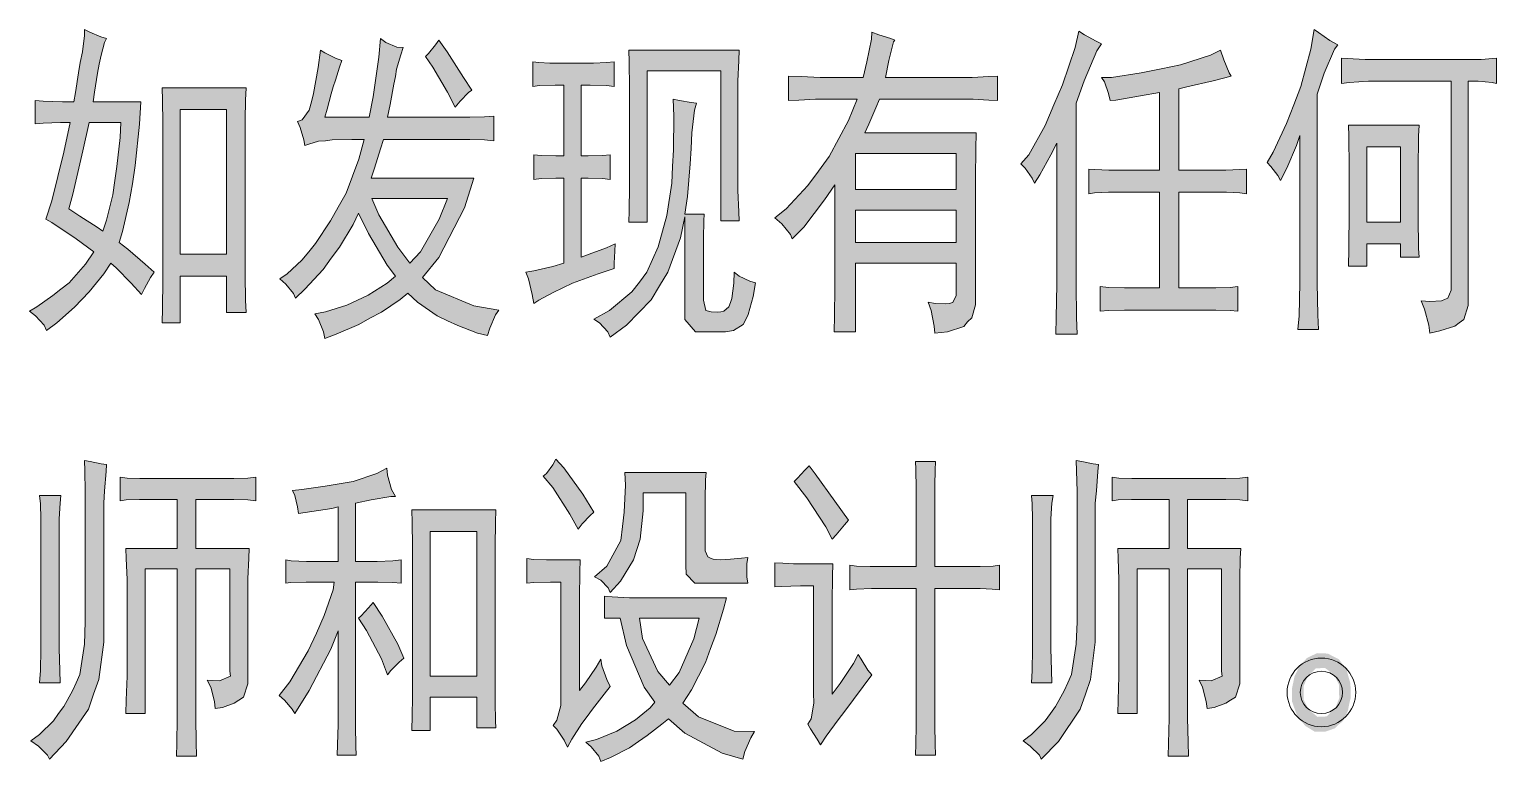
# Model space of a CAD drawing. Header units: millimetres. Extents: x 0 to 414, y 0 to 292.
# Drawn here: x 364.9 to 377.5, y 150.08 to 156.36 of the extents above; entities that cross this region are included whole.
import ezdxf

# ---------------------------------------------------------------- set-up
doc = ezdxf.new("R2010")
doc.units = ezdxf.units.MM

msp = doc.modelspace()

# ---------------------------------------------------------------- hatches: boundary and pattern name
h = msp.add_hatch(color=0)
h.paths.add_polyline_path([(365.565972, 156.284083), (365.548333, 156.248806), (365.520111, 156.139444), (365.502472, 156.061833), (365.488361, 155.984222), (365.463667, 155.821944), (365.449556, 155.740806), (365.858778, 155.740806), (365.848194, 155.546778), (365.812917, 155.194), (365.788222, 155.03525), (365.76, 154.8765), (365.703556, 154.626028), (365.675333, 154.530778), (365.749417, 154.474333), (365.897583, 154.347333), (365.975194, 154.276778), (365.943444, 154.230917), (365.890528, 154.135667), (365.865833, 154.086278), (365.777639, 154.181528), (365.647111, 154.315583), (365.60125, 154.354389), (365.541278, 154.262667), (365.417806, 154.107444), (365.354306, 154.043944), (365.290806, 153.976917), (365.139111, 153.842861), (365.050917, 153.775833), (365.02975, 153.821694), (364.955667, 153.902833), (364.90275, 153.941639), (364.96625, 153.980444), (365.103833, 154.075694), (365.174389, 154.132139), (365.244944, 154.185056), (365.386056, 154.347333), (365.456611, 154.453167), (365.304917, 154.562528), (365.096778, 154.703639), (365.043861, 154.731861), (365.096778, 154.890611), (365.199083, 155.306889), (365.252, 155.560889), (365.170861, 155.560889), (365.022694, 155.557361), (364.952139, 155.550306), (364.952139, 155.751389), (365.022694, 155.744333), (365.1885, 155.740806), (365.28375, 155.740806), (365.297861, 155.818417), (365.326083, 155.98775), (365.340194, 156.075944), (365.357833, 156.167667), (365.375472, 156.308778), (365.375472, 156.361694), (365.421333, 156.337), (365.516583, 156.298194)])
h.paths.add_polyline_path([(365.241417, 154.820056), (365.336667, 154.756556), (365.484833, 154.664833), (365.534222, 154.629556), (365.565972, 154.724806), (365.618889, 154.94), (365.636528, 155.063472), (365.654167, 155.183417), (365.682389, 155.433889), (365.689444, 155.560889), (365.417806, 155.560889), (365.361361, 155.317472), (365.276694, 154.947056)])
h = msp.add_hatch(color=0)
h.paths.add_polyline_path([(368.113028, 156.206472), (368.091861, 156.142972), (368.056583, 156.0195), (368.046, 155.956), (368.031889, 155.8925), (368.000139, 155.716111), (367.978972, 155.60675), (368.645722, 155.60675), (368.684528, 155.60675), (368.811528, 155.610278), (368.892667, 155.617333), (368.892667, 155.405667), (368.811528, 155.412722), (368.684528, 155.41625), (368.645722, 155.41625), (367.943694, 155.41625), (367.919, 155.335111), (367.866083, 155.169306), (367.837861, 155.084639), (368.719806, 155.084639), (368.638667, 154.830639), (368.419944, 154.403778), (368.278833, 154.230917), (368.391722, 154.125083), (368.719806, 153.9875), (368.935, 153.952222), (368.906778, 153.909889), (368.857389, 153.797), (368.836222, 153.7335), (368.751556, 153.754667), (368.582222, 153.818167), (368.494028, 153.8605), (368.405833, 153.902833), (368.2365, 154.01925), (368.151833, 154.096861), (368.088333, 154.043944), (367.926056, 153.934583), (367.827278, 153.881667), (367.732028, 153.82875), (367.538, 153.744083), (367.439222, 153.708806), (367.428639, 153.76525), (367.386306, 153.871083), (367.354556, 153.920472), (367.446278, 153.938111), (367.629722, 153.994556), (367.721444, 154.036889), (367.813167, 154.079222), (367.975444, 154.181528), (368.046, 154.2415), (367.975444, 154.33675), (367.816694, 154.608389), (367.7285, 154.784778), (367.682639, 154.686), (367.566222, 154.491972), (367.495667, 154.396722), (367.425111, 154.301472), (367.269889, 154.132139), (367.18875, 154.054528), (367.171111, 154.093333), (367.104083, 154.174472), (367.054694, 154.220333), (367.118194, 154.262667), (367.241667, 154.379083), (367.301639, 154.453167), (367.361611, 154.523722), (367.488611, 154.71775), (367.555639, 154.834167), (367.622667, 154.954111), (367.732028, 155.246917), (367.777889, 155.41625), (367.672056, 155.41625), (367.502722, 155.412722), (367.446278, 155.405667), (367.386306, 155.402139), (367.301639, 155.377444), (367.269889, 155.363333), (367.259306, 155.412722), (367.227556, 155.518556), (367.206389, 155.571472), (367.245194, 155.585583), (367.305167, 155.666722), (367.326333, 155.740806), (367.343972, 155.811361), (367.382778, 156.033611), (367.403944, 156.181778), (367.439222, 156.160611), (367.530944, 156.11475), (367.587389, 156.093583), (367.566222, 156.037139), (367.530944, 155.92425), (367.513306, 155.867806), (367.495667, 155.807833), (367.460389, 155.677306), (367.439222, 155.60675), (367.820222, 155.60675), (367.8555, 155.783139), (367.904889, 156.121806), (367.919, 156.284083), (367.964861, 156.248806), (368.060111, 156.21)])
h.paths.add_polyline_path([(367.844917, 154.90825), (367.904889, 154.770667), (368.067167, 154.491972), (368.169472, 154.354389), (368.261194, 154.453167), (368.423472, 154.731861), (368.494028, 154.90825)])
h = msp.add_hatch(color=0)
h.dxf.hatch_style = 2
h.paths.add_polyline_path([(368.419944, 156.269972), (368.4905, 156.167667), (368.631611, 155.948944), (368.702167, 155.839583), (368.673944, 155.818417), (368.603389, 155.744333), (368.561056, 155.694944), (368.494028, 155.821944), (368.367028, 156.037139), (368.303528, 156.128861), (368.33175, 156.153556), (368.391722, 156.227639)])
h = msp.add_hatch(color=0)
h.paths.add_polyline_path([(371.305667, 154.742444), (371.400917, 154.820056), (371.587889, 155.021139), (371.679611, 155.144611), (371.771333, 155.271611), (371.937139, 155.578528), (372.011222, 155.761972), (371.714889, 155.761972), (371.654917, 155.761972), (371.510278, 155.754917), (371.422083, 155.751389), (371.422083, 155.959528), (371.531444, 155.956), (371.693722, 155.948944), (371.746639, 155.948944), (372.064139, 155.948944), (372.095889, 156.083), (372.134694, 156.277028), (372.138222, 156.337), (372.198194, 156.315833), (372.3005, 156.284083), (372.335778, 156.269972), (372.325194, 156.255861), (372.282861, 156.093583), (372.254639, 155.948944), (372.928444, 155.948944), (372.999, 155.948944), (373.143639, 155.956), (373.217722, 155.959528), (373.217722, 155.751389), (373.143639, 155.754917), (373.009583, 155.761972), (372.953139, 155.761972), (372.20525, 155.761972), (372.1735, 155.687889), (372.113528, 155.546778), (372.07825, 155.472694), (373.034278, 155.472694), (373.03075, 155.335111), (373.027222, 155.084639), (373.027222, 154.975278), (373.027222, 154.075694), (373.027222, 153.998083), (372.995472, 153.885194), (372.960194, 153.849917), (372.928444, 153.811111), (372.787333, 153.76525), (372.677972, 153.754667), (372.674444, 153.814639), (372.646222, 153.948694), (372.621528, 154.01925), (372.6815, 154.008667), (372.773222, 154.005139), (372.801444, 154.008667), (372.833194, 154.015722), (372.861417, 154.075694), (372.861417, 154.132139), (372.861417, 154.354389), (371.997111, 154.354389), (371.997111, 153.76525), (371.813667, 153.76525), (371.817194, 153.902833), (371.820722, 154.142722), (371.820722, 154.2415), (371.820722, 155.028194), (371.732528, 154.897667), (371.552611, 154.664833), (371.453833, 154.562528), (371.439722, 154.601333), (371.365639, 154.693056)])
h.paths.add_polyline_path([(372.861417, 154.985861), (372.861417, 155.296306), (371.997111, 155.296306), (371.997111, 154.985861)])
h.paths.add_polyline_path([(372.861417, 154.530778), (372.861417, 154.809472), (371.997111, 154.809472), (371.997111, 154.530778)])
h = msp.add_hatch(color=0)
h.dxf.hatch_style = 2
h.paths.add_polyline_path([(374.11025, 156.238222), (374.071444, 156.17825), (373.962083, 155.920722), (373.891528, 155.726694), (373.891528, 154.319111), (373.891528, 154.174472), (373.895056, 153.888722), (373.902111, 153.744083), (373.718667, 153.744083), (373.722194, 153.888722), (373.725722, 154.170944), (373.725722, 154.308528), (373.725722, 155.3845), (373.676333, 155.285722), (373.581083, 155.112861), (373.535222, 155.042306), (373.514056, 155.084639), (373.454083, 155.169306), (373.418806, 155.208111), (373.485833, 155.285722), (373.626944, 155.536194), (373.701028, 155.712583), (373.775111, 155.885444), (373.884472, 156.206472), (373.916222, 156.347583), (373.965611, 156.315833), (374.064389, 156.259389)])
h = msp.add_hatch(color=0)
h.dxf.hatch_style = 2
h.paths.add_polyline_path([(375.796528, 153.786417), (375.807111, 153.902833), (375.814167, 154.185056), (375.814167, 154.354389), (375.814167, 155.451528), (375.785944, 155.363333), (375.701278, 155.169306), (375.648361, 155.063472), (375.623667, 155.105806), (375.563694, 155.183417), (375.531944, 155.218694), (375.584861, 155.306889), (375.69775, 155.553833), (375.76125, 155.712583), (375.821222, 155.871333), (375.909417, 156.192361), (375.937639, 156.361694), (375.972917, 156.333472), (376.071694, 156.266444), (376.138722, 156.227639), (376.1105, 156.192361), (376.022306, 155.984222), (375.962333, 155.804306), (375.962333, 154.329694), (375.962333, 154.181528), (375.969389, 153.909889), (375.972917, 153.786417)])
h = msp.add_hatch(color=0)
h.dxf.hatch_style = 2
h.paths.add_polyline_path([(370.99875, 156.181778), (370.995222, 156.093583), (370.988167, 155.917194), (370.988167, 155.829), (370.988167, 155.084639), (370.988167, 154.978806), (370.995222, 154.795361), (370.99875, 154.71775), (370.84, 154.71775), (370.84, 156.005389), (370.208528, 156.005389), (370.208528, 154.707167), (370.049778, 154.707167), (370.053306, 154.802417), (370.056833, 155.014083), (370.056833, 155.1305), (370.056833, 155.740806), (370.056833, 155.86075), (370.053306, 156.083), (370.049778, 156.181778)])
h = msp.add_hatch(color=0)
h.dxf.hatch_style = 2
h.paths.add_polyline_path([(375.133306, 156.181778), (375.161528, 156.100639), (375.207389, 155.98775), (375.225028, 155.959528), (375.069806, 155.920722), (374.844028, 155.867806), (374.773472, 155.850167), (374.773472, 155.151667), (375.115667, 155.151667), (375.179167, 155.151667), (375.299111, 155.158722), (375.355556, 155.16225), (375.355556, 154.950583), (375.299111, 154.957639), (375.182694, 154.964694), (375.122722, 154.964694), (374.773472, 154.964694), (374.773472, 154.142722), (375.031, 154.142722), (375.090972, 154.142722), (375.214444, 154.14625), (375.281472, 154.153306), (375.281472, 153.941639), (375.214444, 153.948694), (375.090972, 153.952222), (375.031, 153.952222), (374.374833, 153.952222), (374.307806, 153.952222), (374.170222, 153.948694), (374.099667, 153.941639), (374.099667, 154.153306), (374.170222, 154.14625), (374.307806, 154.142722), (374.374833, 154.142722), (374.607667, 154.142722), (374.607667, 154.964694), (374.240778, 154.964694), (374.170222, 154.964694), (374.050278, 154.957639), (374.000889, 154.950583), (374.000889, 155.16225), (374.053806, 155.158722), (374.17375, 155.151667), (374.240778, 155.151667), (374.607667, 155.151667), (374.607667, 155.818417), (374.445389, 155.790194), (374.233722, 155.754917), (374.184333, 155.751389), (374.170222, 155.811361), (374.134944, 155.910139), (374.11025, 155.948944), (374.194917, 155.948944), (374.452444, 155.98775), (374.621778, 156.023028), (374.787583, 156.058306), (375.045111, 156.139444)])
h = msp.add_hatch(color=0)
h.dxf.hatch_style = 2
h.paths.add_polyline_path([(369.700528, 156.072417), (369.746389, 156.072417), (369.859278, 156.075944), (369.926306, 156.083), (369.926306, 155.871333), (369.859278, 155.878389), (369.718167, 155.881917), (369.640556, 155.881917), (369.640556, 155.275139), (369.700528, 155.275139), (369.824, 155.278667), (369.891028, 155.285722), (369.891028, 155.074056), (369.824, 155.081111), (369.700528, 155.084639), (369.640556, 155.084639), (369.640556, 154.407306), (369.711111, 154.432), (369.859278, 154.484917), (369.933361, 154.520194), (369.929833, 154.456694), (369.926306, 154.354389), (369.926306, 154.308528), (369.788722, 154.262667), (369.566472, 154.181528), (369.485333, 154.142722), (369.400667, 154.103917), (369.277194, 154.036889), (369.234861, 154.008667), (369.22075, 154.086278), (369.189, 154.220333), (369.167833, 154.276778), (369.234861, 154.287361), (369.397139, 154.326167), (369.492389, 154.354389), (369.492389, 155.084639), (369.425361, 155.084639), (369.298361, 155.081111), (369.234861, 155.074056), (369.234861, 155.285722), (369.298361, 155.278667), (369.425361, 155.275139), (369.492389, 155.275139), (369.492389, 155.881917), (369.418306, 155.881917), (369.28425, 155.878389), (369.227806, 155.871333), (369.227806, 156.083), (369.277194, 156.075944), (369.372444, 156.072417), (369.418306, 156.072417)])
h = msp.add_hatch(color=0)
h.dxf.hatch_style = 2
h.paths.add_polyline_path([(377.295833, 156.104167), (377.369917, 156.104167), (377.472222, 156.111222), (377.503972, 156.11475), (377.503972, 155.896028), (377.465167, 155.906611), (377.345222, 155.917194), (377.260556, 155.917194), (377.260556, 154.086278), (377.260556, 153.991028), (377.22175, 153.871083), (377.182944, 153.842861), (377.144139, 153.814639), (377.017139, 153.772306), (376.928944, 153.754667), (376.921889, 153.821694), (376.883083, 153.959278), (376.854861, 154.029833), (376.928944, 154.026306), (377.03125, 154.029833), (377.055944, 154.043944), (377.084167, 154.054528), (377.112389, 154.121556), (377.112389, 154.174472), (377.112389, 155.917194), (376.505611, 155.917194), (376.403306, 155.917194), (376.2375, 155.906611), (376.170472, 155.896028), (376.170472, 156.11475), (376.219861, 156.111222), (376.375083, 156.104167), (376.480917, 156.104167)])
h = msp.add_hatch(color=0)
h.paths.add_polyline_path([(366.765417, 155.86075), (366.758361, 155.754917), (366.754833, 155.585583), (366.754833, 155.518556), (366.754833, 154.364972), (366.754833, 154.252083), (366.758361, 154.036889), (366.765417, 153.931056), (366.596083, 153.931056), (366.596083, 154.2415), (366.197444, 154.2415), (366.197444, 153.842861), (366.042222, 153.842861), (366.04575, 153.966333), (366.049278, 154.20975), (366.049278, 154.329694), (366.049278, 155.462111), (366.049278, 155.557361), (366.04575, 155.754917), (366.042222, 155.86075)])
h.paths.add_polyline_path([(366.596083, 154.432), (366.596083, 155.673778), (366.197444, 155.673778), (366.197444, 154.432)])
h = msp.add_hatch(color=0)
h.dxf.hatch_style = 2
h.paths.add_polyline_path([(370.631861, 155.726694), (370.614222, 155.666722), (370.593056, 155.472694), (370.586, 155.338639), (370.578944, 155.208111), (370.55425, 154.925889), (370.533083, 154.774194), (370.698889, 154.774194), (370.695361, 154.71775), (370.691833, 154.569583), (370.691833, 154.474333), (370.691833, 154.121556), (370.691833, 154.036889), (370.713, 153.948694), (370.734167, 153.941639), (370.758861, 153.938111), (370.811778, 153.934583), (370.84, 153.938111), (370.868222, 153.941639), (370.910556, 153.980444), (370.924667, 154.015722), (370.93525, 154.051), (370.952889, 154.181528), (370.956417, 154.276778), (370.99875, 154.2415), (371.090472, 154.199167), (371.139861, 154.185056), (371.118694, 154.068639), (371.076361, 153.913417), (371.055194, 153.871083), (371.034028, 153.82875), (370.949361, 153.775833), (370.882333, 153.76525), (370.716528, 153.76525), (370.624806, 153.76525), (370.533083, 153.871083), (370.533083, 153.976917), (370.533083, 154.753028), (370.494278, 154.573111), (370.384917, 154.276778), (370.314361, 154.160361), (370.243806, 154.040417), (370.032139, 153.821694), (369.891028, 153.719389), (369.869861, 153.76525), (369.799306, 153.842861), (369.749917, 153.874611), (369.883972, 153.948694), (370.078, 154.107444), (370.1415, 154.192111), (370.205, 154.276778), (370.303778, 154.4955), (370.339056, 154.629556), (370.377861, 154.763611), (370.420194, 155.042306), (370.42725, 155.183417), (370.434306, 155.328056), (370.437833, 155.617333), (370.430778, 155.761972), (370.487222, 155.751389), (370.586, 155.73375)])
h = msp.add_hatch(color=0)
h.paths.add_polyline_path([(376.837222, 155.539722), (376.833694, 155.444472), (376.830167, 155.151667), (376.830167, 154.950583), (376.830167, 154.753028), (376.833694, 154.481389), (376.837222, 154.407306), (376.678472, 154.407306), (376.678472, 154.520194), (376.389194, 154.520194), (376.389194, 154.329694), (376.230444, 154.329694), (376.233972, 154.474333), (376.2375, 154.802417), (376.2375, 154.985861), (376.2375, 155.169306), (376.233972, 155.444472), (376.230444, 155.539722)])
h.paths.add_polyline_path([(376.678472, 154.707167), (376.678472, 155.35275), (376.389194, 155.35275), (376.389194, 154.707167)])
h = msp.add_hatch(color=0)
h.dxf.hatch_style = 2
h.paths.add_polyline_path([(365.565972, 152.625778), (365.562444, 152.565806), (365.548333, 152.4), (365.541278, 152.294167), (365.541278, 151.295806), (365.541278, 151.101778), (365.498944, 150.78075), (365.453083, 150.65375), (365.41075, 150.52675), (365.22025, 150.248056), (365.075611, 150.096361), (365.057972, 150.131639), (364.980361, 150.20925), (364.916861, 150.255111), (364.990944, 150.308028), (365.110889, 150.424444), (365.153222, 150.487944), (365.199083, 150.547917), (365.273167, 150.681972), (365.304917, 150.752528), (365.336667, 150.823083), (365.375472, 151.084139), (365.382528, 151.274639), (365.382528, 152.30475), (365.382528, 152.392944), (365.379, 152.572861), (365.375472, 152.661056), (365.424861, 152.650472), (365.520111, 152.632833)])
h = msp.add_hatch(color=0)
h.dxf.hatch_style = 2
h.paths.add_polyline_path([(369.425361, 152.671639), (369.492389, 152.597556), (369.654667, 152.371778), (369.749917, 152.216556), (369.718167, 152.188333), (369.651139, 152.117778), (369.615861, 152.071917), (369.545306, 152.198917), (369.397139, 152.428222), (369.316, 152.527), (369.344222, 152.548167), (369.397139, 152.62225)])
h = msp.add_hatch(color=0)
h.dxf.hatch_style = 2
h.paths.add_polyline_path([(371.598472, 152.615194), (371.651389, 152.544639), (371.820722, 152.311806), (371.937139, 152.149528), (371.901861, 152.107194), (371.831306, 152.022528), (371.796028, 151.983722), (371.743111, 152.089556), (371.580833, 152.340028), (371.471472, 152.481139), (371.499694, 152.509361), (371.563194, 152.576389)])
h = msp.add_hatch(color=0)
h.dxf.hatch_style = 2
h.paths.add_polyline_path([(372.519222, 151.750889), (372.519222, 152.30475), (372.519222, 152.417639), (372.515694, 152.586972), (372.512167, 152.650472), (372.685028, 152.650472), (372.6815, 152.576389), (372.677972, 152.449389), (372.677972, 152.392944), (372.677972, 151.750889), (373.020167, 151.750889), (373.069556, 151.750889), (373.178917, 151.754417), (373.235361, 151.761472), (373.235361, 151.549806), (373.171861, 151.556861), (373.069556, 151.560389), (373.027222, 151.560389), (372.677972, 151.560389), (372.677972, 150.452667), (372.677972, 150.385639), (372.6815, 150.226889), (372.685028, 150.131639), (372.512167, 150.131639), (372.515694, 150.226889), (372.519222, 150.382111), (372.519222, 150.442083), (372.519222, 151.560389), (372.194667, 151.560389), (372.134694, 151.560389), (372.007694, 151.556861), (371.947722, 151.549806), (371.947722, 151.761472), (372.007694, 151.754417), (372.124111, 151.750889), (372.180556, 151.750889)])
h = msp.add_hatch(color=0)
h.dxf.hatch_style = 2
h.paths.add_polyline_path([(374.085556, 152.625778), (374.0785, 152.565806), (374.067917, 152.4), (374.057333, 152.294167), (374.057333, 151.295806), (374.057333, 151.101778), (374.015, 150.78075), (373.972667, 150.65375), (373.926806, 150.52675), (373.739833, 150.248056), (373.591667, 150.096361), (373.577556, 150.131639), (373.496417, 150.20925), (373.436444, 150.255111), (373.510528, 150.308028), (373.626944, 150.424444), (373.672806, 150.487944), (373.715139, 150.547917), (373.789222, 150.681972), (373.820972, 150.752528), (373.852722, 150.823083), (373.891528, 151.084139), (373.902111, 151.274639), (373.902111, 152.30475), (373.902111, 152.392944), (373.895056, 152.572861), (373.891528, 152.661056), (373.940917, 152.650472), (374.039694, 152.632833)])
h = msp.add_hatch(color=0)
h.dxf.hatch_style = 2
h.paths.add_polyline_path([(366.606667, 152.505833), (366.659583, 152.505833), (366.779528, 152.509361), (366.846556, 152.516417), (366.846556, 152.315333), (366.779528, 152.322389), (366.659583, 152.325917), (366.606667, 152.325917), (366.3315, 152.325917), (366.3315, 151.906111), (366.790111, 151.906111), (366.786583, 151.821444), (366.779528, 151.645056), (366.779528, 151.549806), (366.779528, 150.830139), (366.779528, 150.741944), (366.740722, 150.629056), (366.701917, 150.604361), (366.663111, 150.576139), (366.560806, 150.540861), (366.497306, 150.530278), (366.493778, 150.59025), (366.462028, 150.713722), (366.430278, 150.773694), (366.536111, 150.770167), (366.631361, 150.808972), (366.624306, 150.851306), (366.624306, 151.729722), (366.3315, 151.729722), (366.3315, 150.540861), (366.3315, 150.452667), (366.335028, 150.241), (366.338556, 150.121056), (366.165694, 150.121056), (366.169222, 150.230417), (366.17275, 150.449139), (366.17275, 150.551444), (366.17275, 151.729722), (365.897583, 151.729722), (365.897583, 150.487944), (365.731778, 150.487944), (365.735306, 150.604361), (365.742361, 150.808972), (365.742361, 150.897167), (365.742361, 151.549806), (365.742361, 151.638), (365.735306, 151.817917), (365.731778, 151.906111), (366.17275, 151.906111), (366.17275, 152.325917), (365.908167, 152.325917), (365.848194, 152.325917), (365.735306, 152.322389), (365.682389, 152.315333), (365.682389, 152.516417), (365.742361, 152.509361), (365.851722, 152.505833), (365.908167, 152.505833)])
h = msp.add_hatch(color=0)
h.dxf.hatch_style = 2
h.paths.add_polyline_path([(368.046, 152.350611), (368.007194, 152.350611), (367.837861, 152.322389), (367.703806, 152.294167), (367.703806, 151.793222), (367.827278, 151.793222), (367.890778, 151.793222), (368.024833, 151.800278), (368.095389, 151.807333), (368.095389, 151.60625), (368.024833, 151.613306), (367.894306, 151.616833), (367.837861, 151.616833), (367.703806, 151.616833), (367.703806, 150.473833), (367.703806, 150.382111), (367.707333, 150.20925), (367.710861, 150.131639), (367.545056, 150.131639), (367.548583, 150.219833), (367.555639, 150.392694), (367.555639, 150.473833), (367.555639, 151.197028), (367.492139, 151.041806), (367.305167, 150.6855), (367.181694, 150.487944), (367.160528, 150.52675), (367.0935, 150.604361), (367.047639, 150.643167), (367.139361, 150.759583), (367.298111, 151.027694), (367.368667, 151.179389), (367.435694, 151.331083), (367.513306, 151.549806), (367.520361, 151.616833), (367.372194, 151.616833), (367.280472, 151.616833), (367.146417, 151.613306), (367.104083, 151.60625), (367.104083, 151.807333), (367.149944, 151.800278), (367.284, 151.793222), (367.372194, 151.793222), (367.555639, 151.793222), (367.555639, 152.262417), (367.499194, 152.248306), (367.329861, 152.223611), (367.213444, 152.205972), (367.206389, 152.262417), (367.181694, 152.361194), (367.164056, 152.403528), (367.241667, 152.410583), (367.44275, 152.438806), (367.562694, 152.459972), (367.682639, 152.481139), (367.88725, 152.548167), (367.971917, 152.594028), (367.978972, 152.534056), (368.01425, 152.410583)])
h = msp.add_hatch(color=0)
h.dxf.hatch_style = 2
h.paths.add_polyline_path([(370.691833, 151.60625), (370.61775, 151.60625), (370.543667, 151.683861), (370.540139, 151.761472), (370.540139, 152.382361), (370.17325, 152.382361), (370.17325, 152.227139), (370.148556, 151.983722), (370.120333, 151.895528), (370.092111, 151.807333), (369.979222, 151.623889), (369.891028, 151.528639), (369.873389, 151.567444), (369.809889, 151.634472), (369.756972, 151.662694), (369.862806, 151.754417), (369.98275, 151.973139), (369.996861, 152.093083), (370.010972, 152.216556), (370.021556, 152.449389), (370.018028, 152.55875), (370.716528, 152.55875), (370.709472, 152.49525), (370.705944, 152.325917), (370.705944, 152.227139), (370.705944, 151.927278), (370.705944, 151.884944), (370.730639, 151.832028), (370.751806, 151.821444), (370.7765, 151.814389), (370.84, 151.807333), (370.882333, 151.810861), (370.924667, 151.814389), (371.019917, 151.821444), (371.072833, 151.8285), (371.065778, 151.772056), (371.065778, 151.662694), (371.072833, 151.60625)])
h = msp.add_hatch(color=0)
h.dxf.hatch_style = 2
h.paths.add_polyline_path([(375.122722, 152.505833), (375.179167, 152.505833), (375.299111, 152.509361), (375.366139, 152.516417), (375.366139, 152.315333), (375.299111, 152.322389), (375.179167, 152.325917), (375.122722, 152.325917), (374.847556, 152.325917), (374.847556, 151.906111), (375.306167, 151.906111), (375.302639, 151.821444), (375.299111, 151.645056), (375.299111, 151.549806), (375.299111, 150.830139), (375.299111, 150.741944), (375.260306, 150.629056), (375.217972, 150.604361), (375.179167, 150.576139), (375.076861, 150.540861), (375.016889, 150.530278), (375.009833, 150.59025), (374.978083, 150.713722), (374.949861, 150.773694), (375.052167, 150.770167), (375.147417, 150.808972), (375.140361, 150.851306), (375.140361, 151.729722), (374.847556, 151.729722), (374.847556, 150.540861), (374.847556, 150.452667), (374.854611, 150.241), (374.858139, 150.121056), (374.68175, 150.121056), (374.685278, 150.230417), (374.692333, 150.449139), (374.692333, 150.551444), (374.692333, 151.729722), (374.417167, 151.729722), (374.417167, 150.487944), (374.251361, 150.487944), (374.254889, 150.604361), (374.258417, 150.808972), (374.258417, 150.897167), (374.258417, 151.549806), (374.258417, 151.638), (374.254889, 151.817917), (374.251361, 151.906111), (374.692333, 151.906111), (374.692333, 152.325917), (374.424222, 152.325917), (374.367778, 152.325917), (374.254889, 152.322389), (374.201972, 152.315333), (374.201972, 152.516417), (374.258417, 152.509361), (374.371306, 152.505833), (374.424222, 152.505833)])
h = msp.add_hatch(color=0)
h.dxf.hatch_style = 2
h.paths.add_polyline_path([(365.174389, 152.361194), (365.167333, 152.294167), (365.160278, 152.160111), (365.160278, 152.093083), (365.160278, 151.13), (365.160278, 151.045333), (365.163806, 150.858361), (365.167333, 150.752528), (364.990944, 150.752528), (364.998, 150.858361), (365.001528, 151.041806), (365.001528, 151.119417), (365.001528, 152.107194), (365.001528, 152.160111), (364.998, 152.287111), (364.990944, 152.361194)])
h = msp.add_hatch(color=0)
h.dxf.hatch_style = 2
h.paths.add_polyline_path([(373.693972, 152.361194), (373.683389, 152.294167), (373.676333, 152.160111), (373.676333, 152.093083), (373.676333, 151.13), (373.676333, 151.045333), (373.679861, 150.858361), (373.683389, 150.752528), (373.510528, 150.752528), (373.514056, 150.858361), (373.517583, 151.041806), (373.517583, 151.119417), (373.517583, 152.107194), (373.517583, 152.160111), (373.514056, 152.287111), (373.510528, 152.361194)])
h = msp.add_hatch(color=0)
h.paths.add_polyline_path([(368.910306, 152.237722), (368.906778, 152.128361), (368.90325, 151.92375), (368.90325, 151.8285), (368.90325, 150.6855), (368.90325, 150.586722), (368.906778, 150.424444), (368.910306, 150.364472), (368.7445, 150.364472), (368.7445, 150.629056), (368.345861, 150.629056), (368.345861, 150.343306), (368.187111, 150.343306), (368.190639, 150.470306), (368.194167, 150.625528), (368.194167, 150.65375), (368.194167, 151.8285), (368.194167, 151.92375), (368.190639, 152.128361), (368.187111, 152.237722)])
h.paths.add_polyline_path([(368.7445, 150.808972), (368.7445, 152.05075), (368.345861, 152.05075), (368.345861, 150.808972)])
h = msp.add_hatch(color=0)
h.dxf.hatch_style = 2
h.paths.add_polyline_path([(369.6335, 151.807333), (369.629972, 151.705028), (369.626444, 151.482778), (369.626444, 151.362833), (369.626444, 150.6855), (369.679361, 150.752528), (369.771083, 150.886583), (369.809889, 150.953611), (369.820472, 150.897167), (369.862806, 150.78075), (369.891028, 150.720778), (369.838111, 150.65375), (369.739333, 150.52675), (369.693472, 150.46325), (369.647611, 150.403278), (369.562944, 150.269222), (369.524139, 150.198667), (369.495917, 150.258639), (369.432417, 150.353889), (369.400667, 150.385639), (369.432417, 150.4315), (369.467694, 150.5585), (369.467694, 150.643167), (369.467694, 151.616833), (369.3795, 151.616833), (369.234861, 151.613306), (369.174889, 151.60625), (369.174889, 151.817917), (369.231333, 151.810861), (369.344222, 151.807333), (369.400667, 151.807333)])
h = msp.add_hatch(color=0)
h.dxf.hatch_style = 2
h.paths.add_polyline_path([(371.803083, 151.772056), (371.799556, 151.666222), (371.796028, 151.443972), (371.796028, 151.327556), (371.796028, 150.65375), (371.866583, 150.745472), (371.979472, 150.918333), (372.021806, 150.995944), (372.0465, 150.953611), (372.102944, 150.861889), (372.138222, 150.819556), (371.905389, 150.509111), (371.848944, 150.435028), (371.746639, 150.293917), (371.69725, 150.219833), (371.669028, 150.269222), (371.612583, 150.357417), (371.587889, 150.396222), (371.616111, 150.442083), (371.640806, 150.576139), (371.637278, 150.664333), (371.637278, 151.585083), (371.524389, 151.585083), (371.358583, 151.578028), (371.305667, 151.5745), (371.305667, 151.782639), (371.372694, 151.779111), (371.464417, 151.772056), (371.489111, 151.772056)])
h = msp.add_hatch(color=0)
h.paths.add_polyline_path([(369.841639, 151.496889), (369.908667, 151.489833), (370.056833, 151.482778), (370.1415, 151.482778), (370.889389, 151.482778), (370.864694, 151.384), (370.797667, 151.165278), (370.751806, 151.045333), (370.709472, 150.925389), (370.589528, 150.692556), (370.515444, 150.576139), (370.6495, 150.459722), (370.956417, 150.33625), (371.129278, 150.332722), (371.097528, 150.279806), (371.048139, 150.163389), (371.0305, 150.096361), (370.854111, 150.149278), (370.533083, 150.318611), (370.391972, 150.442083), (370.335528, 150.396222), (370.208528, 150.300972), (370.134444, 150.248056), (370.056833, 150.195139), (369.894556, 150.110472), (369.809889, 150.075194), (369.79225, 150.121056), (369.72875, 150.202194), (369.682889, 150.241), (369.774611, 150.265694), (369.947472, 150.33625), (370.028611, 150.385639), (370.10975, 150.435028), (370.233222, 150.537333), (370.275556, 150.586722), (370.183833, 150.713722), (370.032139, 151.073556), (369.975694, 151.306389), (369.841639, 151.306389)])
h.paths.add_polyline_path([(370.399028, 150.731361), (370.483694, 150.840722), (370.610694, 151.13), (370.656556, 151.306389), (370.1415, 151.306389), (370.169722, 151.133528), (370.30025, 150.847778)])
h = msp.add_hatch(color=0)
h.dxf.hatch_style = 2
h.paths.add_polyline_path([(367.978972, 150.819556), (367.926056, 150.957139), (367.799056, 151.200556), (367.7285, 151.306389), (367.753194, 151.327556), (367.816694, 151.394583), (367.8555, 151.440444), (367.933111, 151.324028), (368.067167, 151.084139), (368.120083, 150.964194), (368.07775, 150.928917), (368.007194, 150.858361)])
h = msp.add_hatch(color=0)
h.paths.add_polyline_path([(376.230444, 150.808972), (376.248083, 150.745472), (376.251611, 150.629056), (376.2375, 150.569083), (376.226917, 150.512639), (376.181056, 150.420917), (376.145778, 150.392694), (376.114028, 150.360944), (376.032889, 150.332722), (375.987028, 150.332722), (375.941167, 150.332722), (375.860028, 150.382111), (375.821222, 150.4315), (375.785944, 150.480889), (375.747139, 150.59025), (375.747139, 150.646694), (375.747139, 150.706667), (375.768306, 150.808972), (375.789472, 150.851306), (375.810639, 150.897167), (375.874139, 150.964194), (375.916472, 150.985361), (375.962333, 151.006528), (376.054056, 151.003), (376.099917, 150.978306), (376.149306, 150.953611), (376.212806, 150.868944)])
h.paths.add_polyline_path([(376.07875, 150.498528), (376.117556, 150.530278), (376.152833, 150.622), (376.149306, 150.681972), (376.149306, 150.738417), (376.106972, 150.823083), (376.068167, 150.851306), (376.029361, 150.879528), (375.95175, 150.876), (375.916472, 150.840722), (375.881194, 150.808972), (375.845917, 150.720778), (375.845917, 150.664333), (375.845917, 150.607889), (375.88825, 150.523222), (375.927056, 150.491472), (375.965861, 150.459722), (376.043472, 150.46325)])

# ---------------------------------------------------------------- linework, layer by layer
at = {"color": 0, "lineweight": 0}
for points in [[(365.565972, 156.284083), (365.548333, 156.248806), (365.520111, 156.139444), (365.502472, 156.061833), (365.488361, 155.984222), (365.463667, 155.821944), (365.449556, 155.740806), (365.858778, 155.740806), (365.848194, 155.546778), (365.812917, 155.194), (365.788222, 155.03525), (365.76, 154.8765), (365.703556, 154.626028), (365.675333, 154.530778), (365.749417, 154.474333), (365.897583, 154.347333), (365.975194, 154.276778), (365.943444, 154.230917), (365.890528, 154.135667), (365.865833, 154.086278), (365.777639, 154.181528), (365.647111, 154.315583), (365.60125, 154.354389), (365.541278, 154.262667), (365.417806, 154.107444), (365.354306, 154.043944), (365.290806, 153.976917), (365.139111, 153.842861), (365.050917, 153.775833), (365.02975, 153.821694), (364.955667, 153.902833), (364.90275, 153.941639), (364.96625, 153.980444), (365.103833, 154.075694), (365.174389, 154.132139), (365.244944, 154.185056), (365.386056, 154.347333), (365.456611, 154.453167), (365.304917, 154.562528), (365.096778, 154.703639), (365.043861, 154.731861), (365.096778, 154.890611), (365.199083, 155.306889), (365.252, 155.560889), (365.170861, 155.560889), (365.022694, 155.557361), (364.952139, 155.550306), (364.952139, 155.751389), (365.022694, 155.744333), (365.1885, 155.740806), (365.28375, 155.740806), (365.297861, 155.818417), (365.326083, 155.98775), (365.340194, 156.075944), (365.357833, 156.167667), (365.375472, 156.308778), (365.375472, 156.361694), (365.421333, 156.337), (365.516583, 156.298194)], [(368.113028, 156.206472), (368.091861, 156.142972), (368.056583, 156.0195), (368.046, 155.956), (368.031889, 155.8925), (368.000139, 155.716111), (367.978972, 155.60675), (368.645722, 155.60675), (368.684528, 155.60675), (368.811528, 155.610278), (368.892667, 155.617333), (368.892667, 155.405667), (368.811528, 155.412722), (368.684528, 155.41625), (368.645722, 155.41625), (367.943694, 155.41625), (367.919, 155.335111), (367.866083, 155.169306), (367.837861, 155.084639), (368.719806, 155.084639), (368.638667, 154.830639), (368.419944, 154.403778), (368.278833, 154.230917), (368.391722, 154.125083), (368.719806, 153.9875), (368.935, 153.952222), (368.906778, 153.909889), (368.857389, 153.797), (368.836222, 153.7335), (368.751556, 153.754667), (368.582222, 153.818167), (368.494028, 153.8605), (368.405833, 153.902833), (368.2365, 154.01925), (368.151833, 154.096861), (368.088333, 154.043944), (367.926056, 153.934583), (367.827278, 153.881667), (367.732028, 153.82875), (367.538, 153.744083), (367.439222, 153.708806), (367.428639, 153.76525), (367.386306, 153.871083), (367.354556, 153.920472), (367.446278, 153.938111), (367.629722, 153.994556), (367.721444, 154.036889), (367.813167, 154.079222), (367.975444, 154.181528), (368.046, 154.2415), (367.975444, 154.33675), (367.816694, 154.608389), (367.7285, 154.784778), (367.682639, 154.686), (367.566222, 154.491972), (367.495667, 154.396722), (367.425111, 154.301472), (367.269889, 154.132139), (367.18875, 154.054528), (367.171111, 154.093333), (367.104083, 154.174472), (367.054694, 154.220333), (367.118194, 154.262667), (367.241667, 154.379083), (367.301639, 154.453167), (367.361611, 154.523722), (367.488611, 154.71775), (367.555639, 154.834167), (367.622667, 154.954111), (367.732028, 155.246917), (367.777889, 155.41625), (367.672056, 155.41625), (367.502722, 155.412722), (367.446278, 155.405667), (367.386306, 155.402139), (367.301639, 155.377444), (367.269889, 155.363333), (367.259306, 155.412722), (367.227556, 155.518556), (367.206389, 155.571472), (367.245194, 155.585583), (367.305167, 155.666722), (367.326333, 155.740806), (367.343972, 155.811361), (367.382778, 156.033611), (367.403944, 156.181778), (367.439222, 156.160611), (367.530944, 156.11475), (367.587389, 156.093583), (367.566222, 156.037139), (367.530944, 155.92425), (367.513306, 155.867806), (367.495667, 155.807833), (367.460389, 155.677306), (367.439222, 155.60675), (367.820222, 155.60675), (367.8555, 155.783139), (367.904889, 156.121806), (367.919, 156.284083), (367.964861, 156.248806), (368.060111, 156.21)], [(368.419944, 156.269972), (368.4905, 156.167667), (368.631611, 155.948944), (368.702167, 155.839583), (368.673944, 155.818417), (368.603389, 155.744333), (368.561056, 155.694944), (368.494028, 155.821944), (368.367028, 156.037139), (368.303528, 156.128861), (368.33175, 156.153556), (368.391722, 156.227639)], [(371.305667, 154.742444), (371.400917, 154.820056), (371.587889, 155.021139), (371.679611, 155.144611), (371.771333, 155.271611), (371.937139, 155.578528), (372.011222, 155.761972), (371.714889, 155.761972), (371.654917, 155.761972), (371.510278, 155.754917), (371.422083, 155.751389), (371.422083, 155.959528), (371.531444, 155.956), (371.693722, 155.948944), (371.746639, 155.948944), (372.064139, 155.948944), (372.095889, 156.083), (372.134694, 156.277028), (372.138222, 156.337), (372.198194, 156.315833), (372.3005, 156.284083), (372.335778, 156.269972), (372.325194, 156.255861), (372.282861, 156.093583), (372.254639, 155.948944), (372.928444, 155.948944), (372.999, 155.948944), (373.143639, 155.956), (373.217722, 155.959528), (373.217722, 155.751389), (373.143639, 155.754917), (373.009583, 155.761972), (372.953139, 155.761972), (372.20525, 155.761972), (372.1735, 155.687889), (372.113528, 155.546778), (372.07825, 155.472694), (373.034278, 155.472694), (373.03075, 155.335111), (373.027222, 155.084639), (373.027222, 154.975278), (373.027222, 154.075694), (373.027222, 153.998083), (372.995472, 153.885194), (372.960194, 153.849917), (372.928444, 153.811111), (372.787333, 153.76525), (372.677972, 153.754667), (372.674444, 153.814639), (372.646222, 153.948694), (372.621528, 154.01925), (372.6815, 154.008667), (372.773222, 154.005139), (372.801444, 154.008667), (372.833194, 154.015722), (372.861417, 154.075694), (372.861417, 154.132139), (372.861417, 154.354389), (371.997111, 154.354389), (371.997111, 153.76525), (371.813667, 153.76525), (371.817194, 153.902833), (371.820722, 154.142722), (371.820722, 154.2415), (371.820722, 155.028194), (371.732528, 154.897667), (371.552611, 154.664833), (371.453833, 154.562528), (371.439722, 154.601333), (371.365639, 154.693056)], [(374.11025, 156.238222), (374.071444, 156.17825), (373.962083, 155.920722), (373.891528, 155.726694), (373.891528, 154.319111), (373.891528, 154.174472), (373.895056, 153.888722), (373.902111, 153.744083), (373.718667, 153.744083), (373.722194, 153.888722), (373.725722, 154.170944), (373.725722, 154.308528), (373.725722, 155.3845), (373.676333, 155.285722), (373.581083, 155.112861), (373.535222, 155.042306), (373.514056, 155.084639), (373.454083, 155.169306), (373.418806, 155.208111), (373.485833, 155.285722), (373.626944, 155.536194), (373.701028, 155.712583), (373.775111, 155.885444), (373.884472, 156.206472), (373.916222, 156.347583), (373.965611, 156.315833), (374.064389, 156.259389)], [(375.796528, 153.786417), (375.807111, 153.902833), (375.814167, 154.185056), (375.814167, 154.354389), (375.814167, 155.451528), (375.785944, 155.363333), (375.701278, 155.169306), (375.648361, 155.063472), (375.623667, 155.105806), (375.563694, 155.183417), (375.531944, 155.218694), (375.584861, 155.306889), (375.69775, 155.553833), (375.76125, 155.712583), (375.821222, 155.871333), (375.909417, 156.192361), (375.937639, 156.361694), (375.972917, 156.333472), (376.071694, 156.266444), (376.138722, 156.227639), (376.1105, 156.192361), (376.022306, 155.984222), (375.962333, 155.804306), (375.962333, 154.329694), (375.962333, 154.181528), (375.969389, 153.909889), (375.972917, 153.786417)], [(370.99875, 156.181778), (370.995222, 156.093583), (370.988167, 155.917194), (370.988167, 155.829), (370.988167, 155.084639), (370.988167, 154.978806), (370.995222, 154.795361), (370.99875, 154.71775), (370.84, 154.71775), (370.84, 156.005389), (370.208528, 156.005389), (370.208528, 154.707167), (370.049778, 154.707167), (370.053306, 154.802417), (370.056833, 155.014083), (370.056833, 155.1305), (370.056833, 155.740806), (370.056833, 155.86075), (370.053306, 156.083), (370.049778, 156.181778)], [(375.133306, 156.181778), (375.161528, 156.100639), (375.207389, 155.98775), (375.225028, 155.959528), (375.069806, 155.920722), (374.844028, 155.867806), (374.773472, 155.850167), (374.773472, 155.151667), (375.115667, 155.151667), (375.179167, 155.151667), (375.299111, 155.158722), (375.355556, 155.16225), (375.355556, 154.950583), (375.299111, 154.957639), (375.182694, 154.964694), (375.122722, 154.964694), (374.773472, 154.964694), (374.773472, 154.142722), (375.031, 154.142722), (375.090972, 154.142722), (375.214444, 154.14625), (375.281472, 154.153306), (375.281472, 153.941639), (375.214444, 153.948694), (375.090972, 153.952222), (375.031, 153.952222), (374.374833, 153.952222), (374.307806, 153.952222), (374.170222, 153.948694), (374.099667, 153.941639), (374.099667, 154.153306), (374.170222, 154.14625), (374.307806, 154.142722), (374.374833, 154.142722), (374.607667, 154.142722), (374.607667, 154.964694), (374.240778, 154.964694), (374.170222, 154.964694), (374.050278, 154.957639), (374.000889, 154.950583), (374.000889, 155.16225), (374.053806, 155.158722), (374.17375, 155.151667), (374.240778, 155.151667), (374.607667, 155.151667), (374.607667, 155.818417), (374.445389, 155.790194), (374.233722, 155.754917), (374.184333, 155.751389), (374.170222, 155.811361), (374.134944, 155.910139), (374.11025, 155.948944), (374.194917, 155.948944), (374.452444, 155.98775), (374.621778, 156.023028), (374.787583, 156.058306), (375.045111, 156.139444)], [(369.700528, 156.072417), (369.746389, 156.072417), (369.859278, 156.075944), (369.926306, 156.083), (369.926306, 155.871333), (369.859278, 155.878389), (369.718167, 155.881917), (369.640556, 155.881917), (369.640556, 155.275139), (369.700528, 155.275139), (369.824, 155.278667), (369.891028, 155.285722), (369.891028, 155.074056), (369.824, 155.081111), (369.700528, 155.084639), (369.640556, 155.084639), (369.640556, 154.407306), (369.711111, 154.432), (369.859278, 154.484917), (369.933361, 154.520194), (369.929833, 154.456694), (369.926306, 154.354389), (369.926306, 154.308528), (369.788722, 154.262667), (369.566472, 154.181528), (369.485333, 154.142722), (369.400667, 154.103917), (369.277194, 154.036889), (369.234861, 154.008667), (369.22075, 154.086278), (369.189, 154.220333), (369.167833, 154.276778), (369.234861, 154.287361), (369.397139, 154.326167), (369.492389, 154.354389), (369.492389, 155.084639), (369.425361, 155.084639), (369.298361, 155.081111), (369.234861, 155.074056), (369.234861, 155.285722), (369.298361, 155.278667), (369.425361, 155.275139), (369.492389, 155.275139), (369.492389, 155.881917), (369.418306, 155.881917), (369.28425, 155.878389), (369.227806, 155.871333), (369.227806, 156.083), (369.277194, 156.075944), (369.372444, 156.072417), (369.418306, 156.072417)], [(377.295833, 156.104167), (377.369917, 156.104167), (377.472222, 156.111222), (377.503972, 156.11475), (377.503972, 155.896028), (377.465167, 155.906611), (377.345222, 155.917194), (377.260556, 155.917194), (377.260556, 154.086278), (377.260556, 153.991028), (377.22175, 153.871083), (377.182944, 153.842861), (377.144139, 153.814639), (377.017139, 153.772306), (376.928944, 153.754667), (376.921889, 153.821694), (376.883083, 153.959278), (376.854861, 154.029833), (376.928944, 154.026306), (377.03125, 154.029833), (377.055944, 154.043944), (377.084167, 154.054528), (377.112389, 154.121556), (377.112389, 154.174472), (377.112389, 155.917194), (376.505611, 155.917194), (376.403306, 155.917194), (376.2375, 155.906611), (376.170472, 155.896028), (376.170472, 156.11475), (376.219861, 156.111222), (376.375083, 156.104167), (376.480917, 156.104167)], [(366.765417, 155.86075), (366.758361, 155.754917), (366.754833, 155.585583), (366.754833, 155.518556), (366.754833, 154.364972), (366.754833, 154.252083), (366.758361, 154.036889), (366.765417, 153.931056), (366.596083, 153.931056), (366.596083, 154.2415), (366.197444, 154.2415), (366.197444, 153.842861), (366.042222, 153.842861), (366.04575, 153.966333), (366.049278, 154.20975), (366.049278, 154.329694), (366.049278, 155.462111), (366.049278, 155.557361), (366.04575, 155.754917), (366.042222, 155.86075)], [(370.631861, 155.726694), (370.614222, 155.666722), (370.593056, 155.472694), (370.586, 155.338639), (370.578944, 155.208111), (370.55425, 154.925889), (370.533083, 154.774194), (370.698889, 154.774194), (370.695361, 154.71775), (370.691833, 154.569583), (370.691833, 154.474333), (370.691833, 154.121556), (370.691833, 154.036889), (370.713, 153.948694), (370.734167, 153.941639), (370.758861, 153.938111), (370.811778, 153.934583), (370.84, 153.938111), (370.868222, 153.941639), (370.910556, 153.980444), (370.924667, 154.015722), (370.93525, 154.051), (370.952889, 154.181528), (370.956417, 154.276778), (370.99875, 154.2415), (371.090472, 154.199167), (371.139861, 154.185056), (371.118694, 154.068639), (371.076361, 153.913417), (371.055194, 153.871083), (371.034028, 153.82875), (370.949361, 153.775833), (370.882333, 153.76525), (370.716528, 153.76525), (370.624806, 153.76525), (370.533083, 153.871083), (370.533083, 153.976917), (370.533083, 154.753028), (370.494278, 154.573111), (370.384917, 154.276778), (370.314361, 154.160361), (370.243806, 154.040417), (370.032139, 153.821694), (369.891028, 153.719389), (369.869861, 153.76525), (369.799306, 153.842861), (369.749917, 153.874611), (369.883972, 153.948694), (370.078, 154.107444), (370.1415, 154.192111), (370.205, 154.276778), (370.303778, 154.4955), (370.339056, 154.629556), (370.377861, 154.763611), (370.420194, 155.042306), (370.42725, 155.183417), (370.434306, 155.328056), (370.437833, 155.617333), (370.430778, 155.761972), (370.487222, 155.751389), (370.586, 155.73375)], [(366.596083, 154.432), (366.596083, 155.673778), (366.197444, 155.673778), (366.197444, 154.432)], [(365.241417, 154.820056), (365.336667, 154.756556), (365.484833, 154.664833), (365.534222, 154.629556), (365.565972, 154.724806), (365.618889, 154.94), (365.636528, 155.063472), (365.654167, 155.183417), (365.682389, 155.433889), (365.689444, 155.560889), (365.417806, 155.560889), (365.361361, 155.317472), (365.276694, 154.947056)], [(376.837222, 155.539722), (376.833694, 155.444472), (376.830167, 155.151667), (376.830167, 154.950583), (376.830167, 154.753028), (376.833694, 154.481389), (376.837222, 154.407306), (376.678472, 154.407306), (376.678472, 154.520194), (376.389194, 154.520194), (376.389194, 154.329694), (376.230444, 154.329694), (376.233972, 154.474333), (376.2375, 154.802417), (376.2375, 154.985861), (376.2375, 155.169306), (376.233972, 155.444472), (376.230444, 155.539722)], [(372.861417, 154.985861), (372.861417, 155.296306), (371.997111, 155.296306), (371.997111, 154.985861)], [(376.678472, 154.707167), (376.678472, 155.35275), (376.389194, 155.35275), (376.389194, 154.707167)], [(367.844917, 154.90825), (367.904889, 154.770667), (368.067167, 154.491972), (368.169472, 154.354389), (368.261194, 154.453167), (368.423472, 154.731861), (368.494028, 154.90825)], [(372.861417, 154.530778), (372.861417, 154.809472), (371.997111, 154.809472), (371.997111, 154.530778)], [(365.565972, 152.625778), (365.562444, 152.565806), (365.548333, 152.4), (365.541278, 152.294167), (365.541278, 151.295806), (365.541278, 151.101778), (365.498944, 150.78075), (365.453083, 150.65375), (365.41075, 150.52675), (365.22025, 150.248056), (365.075611, 150.096361), (365.057972, 150.131639), (364.980361, 150.20925), (364.916861, 150.255111), (364.990944, 150.308028), (365.110889, 150.424444), (365.153222, 150.487944), (365.199083, 150.547917), (365.273167, 150.681972), (365.304917, 150.752528), (365.336667, 150.823083), (365.375472, 151.084139), (365.382528, 151.274639), (365.382528, 152.30475), (365.382528, 152.392944), (365.379, 152.572861), (365.375472, 152.661056), (365.424861, 152.650472), (365.520111, 152.632833)], [(369.425361, 152.671639), (369.492389, 152.597556), (369.654667, 152.371778), (369.749917, 152.216556), (369.718167, 152.188333), (369.651139, 152.117778), (369.615861, 152.071917), (369.545306, 152.198917), (369.397139, 152.428222), (369.316, 152.527), (369.344222, 152.548167), (369.397139, 152.62225)], [(371.598472, 152.615194), (371.651389, 152.544639), (371.820722, 152.311806), (371.937139, 152.149528), (371.901861, 152.107194), (371.831306, 152.022528), (371.796028, 151.983722), (371.743111, 152.089556), (371.580833, 152.340028), (371.471472, 152.481139), (371.499694, 152.509361), (371.563194, 152.576389)], [(372.519222, 151.750889), (372.519222, 152.30475), (372.519222, 152.417639), (372.515694, 152.586972), (372.512167, 152.650472), (372.685028, 152.650472), (372.6815, 152.576389), (372.677972, 152.449389), (372.677972, 152.392944), (372.677972, 151.750889), (373.020167, 151.750889), (373.069556, 151.750889), (373.178917, 151.754417), (373.235361, 151.761472), (373.235361, 151.549806), (373.171861, 151.556861), (373.069556, 151.560389), (373.027222, 151.560389), (372.677972, 151.560389), (372.677972, 150.452667), (372.677972, 150.385639), (372.6815, 150.226889), (372.685028, 150.131639), (372.512167, 150.131639), (372.515694, 150.226889), (372.519222, 150.382111), (372.519222, 150.442083), (372.519222, 151.560389), (372.194667, 151.560389), (372.134694, 151.560389), (372.007694, 151.556861), (371.947722, 151.549806), (371.947722, 151.761472), (372.007694, 151.754417), (372.124111, 151.750889), (372.180556, 151.750889)], [(374.085556, 152.625778), (374.0785, 152.565806), (374.067917, 152.4), (374.057333, 152.294167), (374.057333, 151.295806), (374.057333, 151.101778), (374.015, 150.78075), (373.972667, 150.65375), (373.926806, 150.52675), (373.739833, 150.248056), (373.591667, 150.096361), (373.577556, 150.131639), (373.496417, 150.20925), (373.436444, 150.255111), (373.510528, 150.308028), (373.626944, 150.424444), (373.672806, 150.487944), (373.715139, 150.547917), (373.789222, 150.681972), (373.820972, 150.752528), (373.852722, 150.823083), (373.891528, 151.084139), (373.902111, 151.274639), (373.902111, 152.30475), (373.902111, 152.392944), (373.895056, 152.572861), (373.891528, 152.661056), (373.940917, 152.650472), (374.039694, 152.632833)], [(366.606667, 152.505833), (366.659583, 152.505833), (366.779528, 152.509361), (366.846556, 152.516417), (366.846556, 152.315333), (366.779528, 152.322389), (366.659583, 152.325917), (366.606667, 152.325917), (366.3315, 152.325917), (366.3315, 151.906111), (366.790111, 151.906111), (366.786583, 151.821444), (366.779528, 151.645056), (366.779528, 151.549806), (366.779528, 150.830139), (366.779528, 150.741944), (366.740722, 150.629056), (366.701917, 150.604361), (366.663111, 150.576139), (366.560806, 150.540861), (366.497306, 150.530278), (366.493778, 150.59025), (366.462028, 150.713722), (366.430278, 150.773694), (366.536111, 150.770167), (366.631361, 150.808972), (366.624306, 150.851306), (366.624306, 151.729722), (366.3315, 151.729722), (366.3315, 150.540861), (366.3315, 150.452667), (366.335028, 150.241), (366.338556, 150.121056), (366.165694, 150.121056), (366.169222, 150.230417), (366.17275, 150.449139), (366.17275, 150.551444), (366.17275, 151.729722), (365.897583, 151.729722), (365.897583, 150.487944), (365.731778, 150.487944), (365.735306, 150.604361), (365.742361, 150.808972), (365.742361, 150.897167), (365.742361, 151.549806), (365.742361, 151.638), (365.735306, 151.817917), (365.731778, 151.906111), (366.17275, 151.906111), (366.17275, 152.325917), (365.908167, 152.325917), (365.848194, 152.325917), (365.735306, 152.322389), (365.682389, 152.315333), (365.682389, 152.516417), (365.742361, 152.509361), (365.851722, 152.505833), (365.908167, 152.505833)], [(368.046, 152.350611), (368.007194, 152.350611), (367.837861, 152.322389), (367.703806, 152.294167), (367.703806, 151.793222), (367.827278, 151.793222), (367.890778, 151.793222), (368.024833, 151.800278), (368.095389, 151.807333), (368.095389, 151.60625), (368.024833, 151.613306), (367.894306, 151.616833), (367.837861, 151.616833), (367.703806, 151.616833), (367.703806, 150.473833), (367.703806, 150.382111), (367.707333, 150.20925), (367.710861, 150.131639), (367.545056, 150.131639), (367.548583, 150.219833), (367.555639, 150.392694), (367.555639, 150.473833), (367.555639, 151.197028), (367.492139, 151.041806), (367.305167, 150.6855), (367.181694, 150.487944), (367.160528, 150.52675), (367.0935, 150.604361), (367.047639, 150.643167), (367.139361, 150.759583), (367.298111, 151.027694), (367.368667, 151.179389), (367.435694, 151.331083), (367.513306, 151.549806), (367.520361, 151.616833), (367.372194, 151.616833), (367.280472, 151.616833), (367.146417, 151.613306), (367.104083, 151.60625), (367.104083, 151.807333), (367.149944, 151.800278), (367.284, 151.793222), (367.372194, 151.793222), (367.555639, 151.793222), (367.555639, 152.262417), (367.499194, 152.248306), (367.329861, 152.223611), (367.213444, 152.205972), (367.206389, 152.262417), (367.181694, 152.361194), (367.164056, 152.403528), (367.241667, 152.410583), (367.44275, 152.438806), (367.562694, 152.459972), (367.682639, 152.481139), (367.88725, 152.548167), (367.971917, 152.594028), (367.978972, 152.534056), (368.01425, 152.410583)], [(370.691833, 151.60625), (370.61775, 151.60625), (370.543667, 151.683861), (370.540139, 151.761472), (370.540139, 152.382361), (370.17325, 152.382361), (370.17325, 152.227139), (370.148556, 151.983722), (370.120333, 151.895528), (370.092111, 151.807333), (369.979222, 151.623889), (369.891028, 151.528639), (369.873389, 151.567444), (369.809889, 151.634472), (369.756972, 151.662694), (369.862806, 151.754417), (369.98275, 151.973139), (369.996861, 152.093083), (370.010972, 152.216556), (370.021556, 152.449389), (370.018028, 152.55875), (370.716528, 152.55875), (370.709472, 152.49525), (370.705944, 152.325917), (370.705944, 152.227139), (370.705944, 151.927278), (370.705944, 151.884944), (370.730639, 151.832028), (370.751806, 151.821444), (370.7765, 151.814389), (370.84, 151.807333), (370.882333, 151.810861), (370.924667, 151.814389), (371.019917, 151.821444), (371.072833, 151.8285), (371.065778, 151.772056), (371.065778, 151.662694), (371.072833, 151.60625)], [(375.122722, 152.505833), (375.179167, 152.505833), (375.299111, 152.509361), (375.366139, 152.516417), (375.366139, 152.315333), (375.299111, 152.322389), (375.179167, 152.325917), (375.122722, 152.325917), (374.847556, 152.325917), (374.847556, 151.906111), (375.306167, 151.906111), (375.302639, 151.821444), (375.299111, 151.645056), (375.299111, 151.549806), (375.299111, 150.830139), (375.299111, 150.741944), (375.260306, 150.629056), (375.217972, 150.604361), (375.179167, 150.576139), (375.076861, 150.540861), (375.016889, 150.530278), (375.009833, 150.59025), (374.978083, 150.713722), (374.949861, 150.773694), (375.052167, 150.770167), (375.147417, 150.808972), (375.140361, 150.851306), (375.140361, 151.729722), (374.847556, 151.729722), (374.847556, 150.540861), (374.847556, 150.452667), (374.854611, 150.241), (374.858139, 150.121056), (374.68175, 150.121056), (374.685278, 150.230417), (374.692333, 150.449139), (374.692333, 150.551444), (374.692333, 151.729722), (374.417167, 151.729722), (374.417167, 150.487944), (374.251361, 150.487944), (374.254889, 150.604361), (374.258417, 150.808972), (374.258417, 150.897167), (374.258417, 151.549806), (374.258417, 151.638), (374.254889, 151.817917), (374.251361, 151.906111), (374.692333, 151.906111), (374.692333, 152.325917), (374.424222, 152.325917), (374.367778, 152.325917), (374.254889, 152.322389), (374.201972, 152.315333), (374.201972, 152.516417), (374.258417, 152.509361), (374.371306, 152.505833), (374.424222, 152.505833)], [(365.174389, 152.361194), (365.167333, 152.294167), (365.160278, 152.160111), (365.160278, 152.093083), (365.160278, 151.13), (365.160278, 151.045333), (365.163806, 150.858361), (365.167333, 150.752528), (364.990944, 150.752528), (364.998, 150.858361), (365.001528, 151.041806), (365.001528, 151.119417), (365.001528, 152.107194), (365.001528, 152.160111), (364.998, 152.287111), (364.990944, 152.361194)], [(373.693972, 152.361194), (373.683389, 152.294167), (373.676333, 152.160111), (373.676333, 152.093083), (373.676333, 151.13), (373.676333, 151.045333), (373.679861, 150.858361), (373.683389, 150.752528), (373.510528, 150.752528), (373.514056, 150.858361), (373.517583, 151.041806), (373.517583, 151.119417), (373.517583, 152.107194), (373.517583, 152.160111), (373.514056, 152.287111), (373.510528, 152.361194)], [(368.910306, 152.237722), (368.906778, 152.128361), (368.90325, 151.92375), (368.90325, 151.8285), (368.90325, 150.6855), (368.90325, 150.586722), (368.906778, 150.424444), (368.910306, 150.364472), (368.7445, 150.364472), (368.7445, 150.629056), (368.345861, 150.629056), (368.345861, 150.343306), (368.187111, 150.343306), (368.190639, 150.470306), (368.194167, 150.625528), (368.194167, 150.65375), (368.194167, 151.8285), (368.194167, 151.92375), (368.190639, 152.128361), (368.187111, 152.237722)], [(368.7445, 150.808972), (368.7445, 152.05075), (368.345861, 152.05075), (368.345861, 150.808972)], [(369.6335, 151.807333), (369.629972, 151.705028), (369.626444, 151.482778), (369.626444, 151.362833), (369.626444, 150.6855), (369.679361, 150.752528), (369.771083, 150.886583), (369.809889, 150.953611), (369.820472, 150.897167), (369.862806, 150.78075), (369.891028, 150.720778), (369.838111, 150.65375), (369.739333, 150.52675), (369.693472, 150.46325), (369.647611, 150.403278), (369.562944, 150.269222), (369.524139, 150.198667), (369.495917, 150.258639), (369.432417, 150.353889), (369.400667, 150.385639), (369.432417, 150.4315), (369.467694, 150.5585), (369.467694, 150.643167), (369.467694, 151.616833), (369.3795, 151.616833), (369.234861, 151.613306), (369.174889, 151.60625), (369.174889, 151.817917), (369.231333, 151.810861), (369.344222, 151.807333), (369.400667, 151.807333)], [(371.803083, 151.772056), (371.799556, 151.666222), (371.796028, 151.443972), (371.796028, 151.327556), (371.796028, 150.65375), (371.866583, 150.745472), (371.979472, 150.918333), (372.021806, 150.995944), (372.0465, 150.953611), (372.102944, 150.861889), (372.138222, 150.819556), (371.905389, 150.509111), (371.848944, 150.435028), (371.746639, 150.293917), (371.69725, 150.219833), (371.669028, 150.269222), (371.612583, 150.357417), (371.587889, 150.396222), (371.616111, 150.442083), (371.640806, 150.576139), (371.637278, 150.664333), (371.637278, 151.585083), (371.524389, 151.585083), (371.358583, 151.578028), (371.305667, 151.5745), (371.305667, 151.782639), (371.372694, 151.779111), (371.464417, 151.772056), (371.489111, 151.772056)], [(369.841639, 151.496889), (369.908667, 151.489833), (370.056833, 151.482778), (370.1415, 151.482778), (370.889389, 151.482778), (370.864694, 151.384), (370.797667, 151.165278), (370.751806, 151.045333), (370.709472, 150.925389), (370.589528, 150.692556), (370.515444, 150.576139), (370.6495, 150.459722), (370.956417, 150.33625), (371.129278, 150.332722), (371.097528, 150.279806), (371.048139, 150.163389), (371.0305, 150.096361), (370.854111, 150.149278), (370.533083, 150.318611), (370.391972, 150.442083), (370.335528, 150.396222), (370.208528, 150.300972), (370.134444, 150.248056), (370.056833, 150.195139), (369.894556, 150.110472), (369.809889, 150.075194), (369.79225, 150.121056), (369.72875, 150.202194), (369.682889, 150.241), (369.774611, 150.265694), (369.947472, 150.33625), (370.028611, 150.385639), (370.10975, 150.435028), (370.233222, 150.537333), (370.275556, 150.586722), (370.183833, 150.713722), (370.032139, 151.073556), (369.975694, 151.306389), (369.841639, 151.306389)], [(367.978972, 150.819556), (367.926056, 150.957139), (367.799056, 151.200556), (367.7285, 151.306389), (367.753194, 151.327556), (367.816694, 151.394583), (367.8555, 151.440444), (367.933111, 151.324028), (368.067167, 151.084139), (368.120083, 150.964194), (368.07775, 150.928917), (368.007194, 150.858361)], [(370.399028, 150.731361), (370.483694, 150.840722), (370.610694, 151.13), (370.656556, 151.306389), (370.1415, 151.306389), (370.169722, 151.133528), (370.30025, 150.847778)]]:
    msp.add_lwpolyline(points, close=True, dxfattribs=at)
for radius in [0.294569, 0.181681]:
    msp.add_circle((375.999375, 150.669625), radius, dxfattribs=at)

doc.saveas('drawing.dxf')
